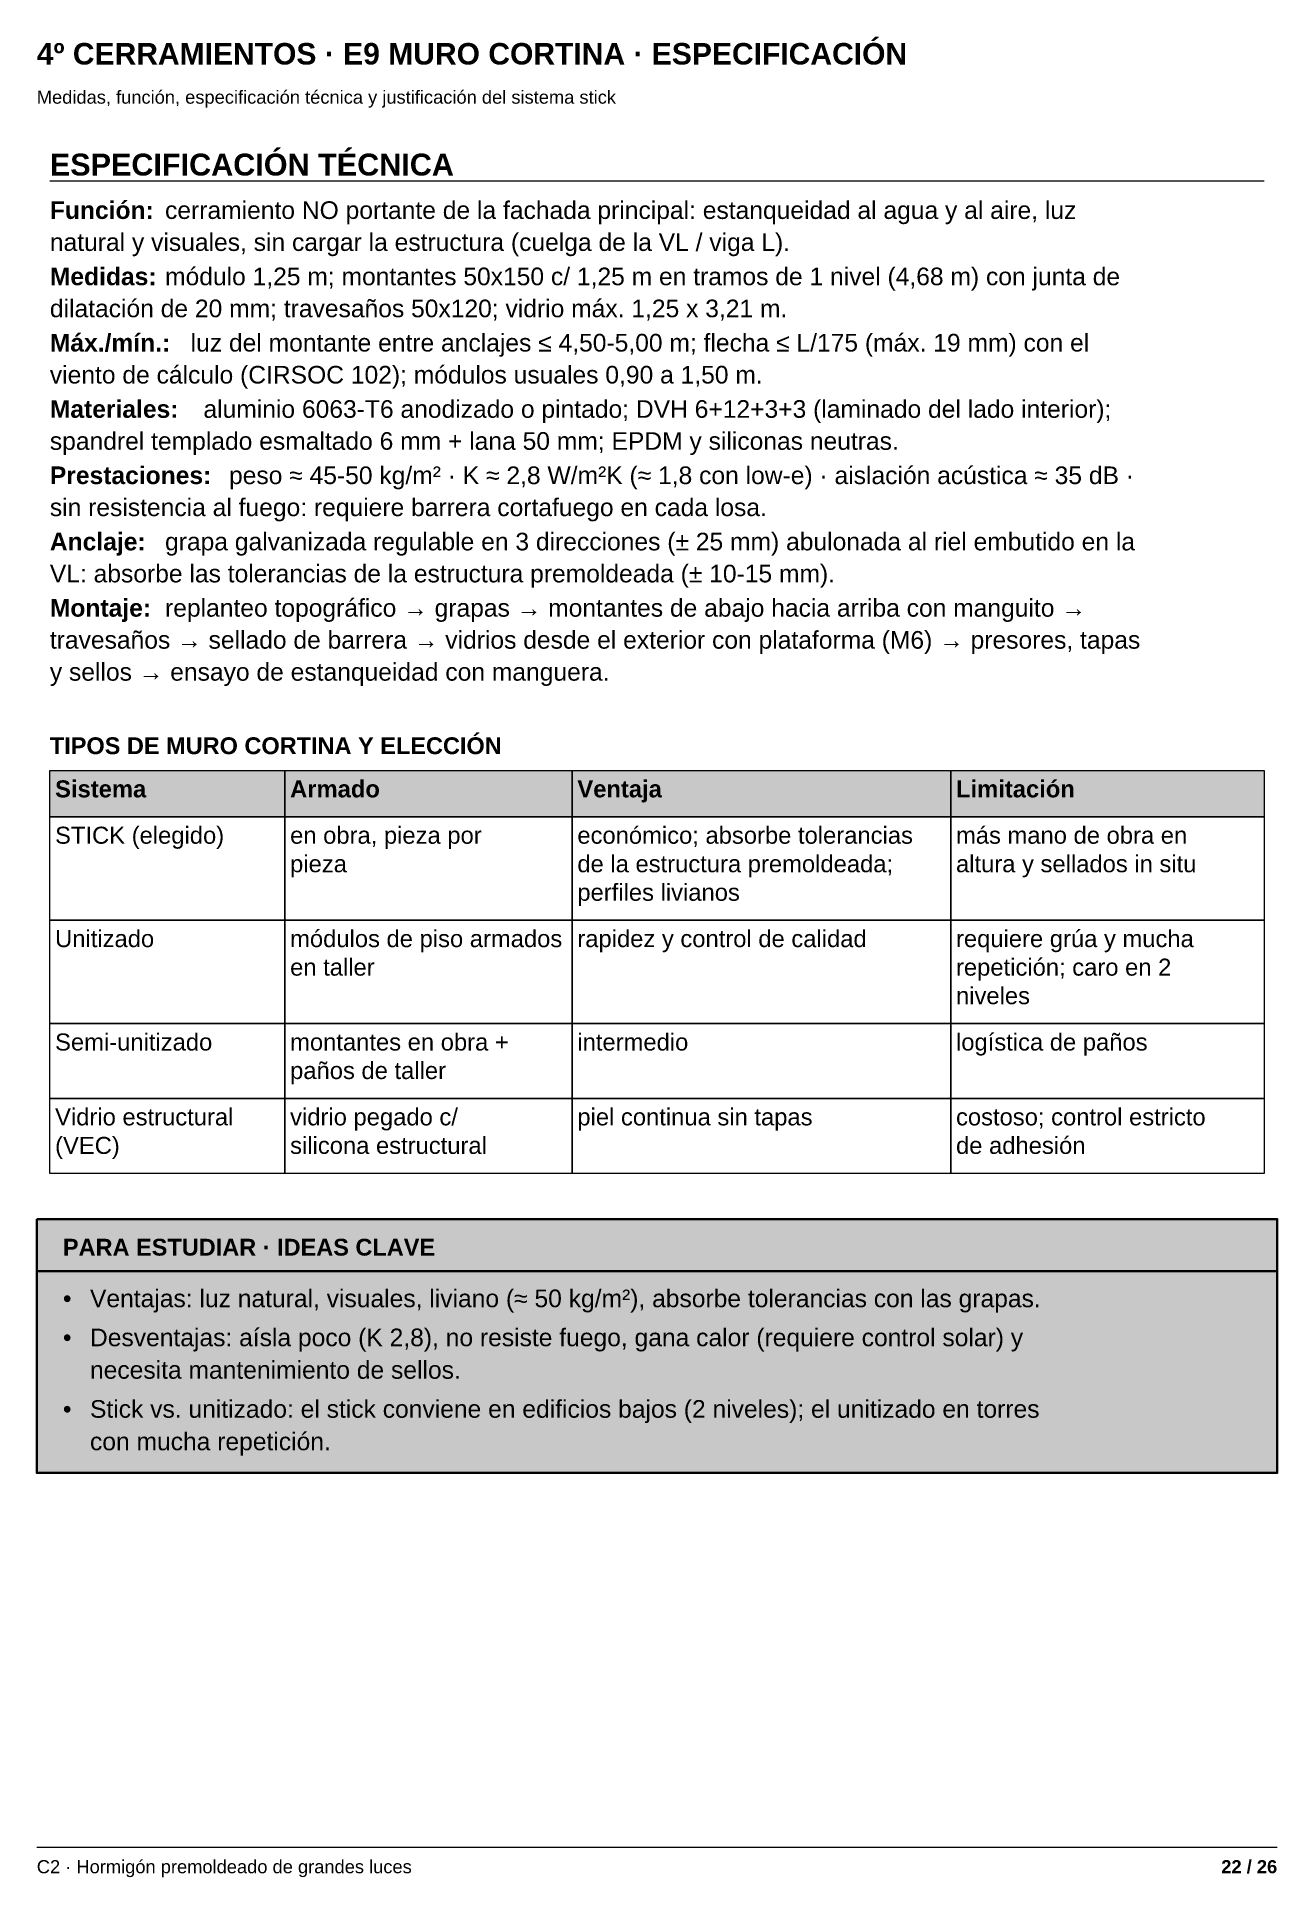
# Model space of a CAD drawing. Header units: millimetres. Extents: x 10 to 200, y 4 to 286.
import ezdxf
from ezdxf.enums import TextEntityAlignment as Align

# ---------------------------------------------------------------- set-up
doc = ezdxf.new("R2010")
doc.units = ezdxf.units.MM
for name, color, linetype in [('ESTUDIO', 7, 'Continuous'), ('ESTUDIO-RELLENO', 9, 'Continuous'), ('LINEAS', 7, 'Continuous'), ('MARCO', 7, 'Continuous'), ('TABLAS', 7, 'Continuous'), ('TABLAS-RELLENO', 9, 'Continuous'), ('TEXTOS', 7, 'Continuous')]:
    doc.layers.add(name, color=color, linetype=linetype)
doc.styles.add('ARIAL', font='arial.ttf')
doc.styles.add('ARIAL-NEGRITA', font='arialbd.ttf')

msp = doc.modelspace()

# ---------------------------------------------------------------- hatches: boundary and pattern name
at = {"layer": 'ESTUDIO-RELLENO', "true_color": 0xfff8dc}
h = msp.add_hatch(color=7, dxfattribs=at)
h.dxf.hatch_style = 1
h.paths.add_polyline_path([(10, 105.187), (200, 105.187), (200, 66.305), (10, 66.305)])
at = {"layer": 'ESTUDIO-RELLENO', "true_color": 0xf3d77a}
h = msp.add_hatch(color=41, dxfattribs=at)
h.dxf.hatch_style = 1
h.paths.add_polyline_path([(10, 105.187), (200, 105.187), (200, 97.187), (10, 97.187)])
at = {"layer": 'TABLAS-RELLENO', "true_color": 0xe2e6ea}
h = msp.add_hatch(color=254, dxfattribs=at)
h.dxf.hatch_style = 1
h.paths.add_polyline_path([(12, 173.885), (48, 173.885), (48, 166.787), (12, 166.787)])
h = msp.add_hatch(color=254, dxfattribs=at)
h.dxf.hatch_style = 1
h.paths.add_polyline_path([(48, 173.885), (92, 173.885), (92, 166.787), (48, 166.787)])
h = msp.add_hatch(color=254, dxfattribs=at)
h.dxf.hatch_style = 1
h.paths.add_polyline_path([(92, 173.885), (150, 173.885), (150, 166.787), (92, 166.787)])
h = msp.add_hatch(color=254, dxfattribs=at)
h.dxf.hatch_style = 1
h.paths.add_polyline_path([(150, 173.885), (198, 173.885), (198, 166.787), (150, 166.787)])

# ---------------------------------------------------------------- linework, layer by layer
at = {"layer": 'ESTUDIO', "color": 42, "lineweight": 35, "true_color": 0xc9a227}
for points in [[(10, 105.187), (200, 105.187), (200, 66.305), (10, 66.305)], [(10, 105.187), (200, 105.187), (200, 97.187), (10, 97.187)]]:
    msp.add_lwpolyline(points, close=True, dxfattribs=at)
at = {"layer": 'LINEAS', "lineweight": 18}
msp.add_lwpolyline([(12, 264.2), (198, 264.2)], dxfattribs=at)
at = {"layer": 'MARCO', "color": 253, "lineweight": 13, "true_color": 0x999999}
msp.add_lwpolyline([(10, 9), (200, 9)], dxfattribs=at)
at = {"layer": 'TABLAS', "lineweight": 13}
for points in [[(12, 173.885), (48, 173.885), (48, 166.787), (12, 166.787)], [(48, 173.885), (92, 173.885), (92, 166.787), (48, 166.787)], [(92, 173.885), (150, 173.885), (150, 166.787), (92, 166.787)], [(150, 173.885), (198, 173.885), (198, 166.787), (150, 166.787)], [(12, 166.787), (48, 166.787), (48, 150.953), (12, 150.953)], [(48, 166.787), (92, 166.787), (92, 150.953), (48, 150.953)], [(92, 166.787), (150, 166.787), (150, 150.953), (92, 150.953)], [(150, 166.787), (198, 166.787), (198, 150.953), (150, 150.953)], [(12, 150.953), (48, 150.953), (48, 135.119), (12, 135.119)], [(48, 150.953), (92, 150.953), (92, 135.119), (48, 135.119)], [(92, 150.953), (150, 150.953), (150, 135.119), (92, 135.119)], [(150, 150.953), (198, 150.953), (198, 135.119), (150, 135.119)], [(12, 135.119), (48, 135.119), (48, 123.653), (12, 123.653)], [(48, 135.119), (92, 135.119), (92, 123.653), (48, 123.653)], [(92, 135.119), (150, 135.119), (150, 123.653), (92, 123.653)], [(150, 135.119), (198, 135.119), (198, 123.653), (150, 123.653)], [(12, 123.653), (48, 123.653), (48, 112.187), (12, 112.187)], [(48, 123.653), (92, 123.653), (92, 112.187), (48, 112.187)], [(92, 123.653), (150, 123.653), (150, 112.187), (92, 112.187)], [(150, 123.653), (198, 123.653), (198, 112.187), (150, 112.187)]]:
    msp.add_lwpolyline(points, close=True, dxfattribs=at)

# ---------------------------------------------------------------- texts
at = {"layer": 'ESTUDIO'}
for s, height, style, p in [('PARA ESTUDIAR · IDEAS CLAVE', 2.5776, 'ARIAL-NEGRITA', (14, 99.587)), ('•', 2.6993, 'ARIAL', (14, 91.687)), ('Ventajas: luz natural, visuales, liviano (≈ 50 kg/m²), absorbe tolerancias con las grapas.', 2.69932, 'ARIAL', (18.147, 91.687)), ('•', 2.6993, 'ARIAL', (14, 85.7106)), ('Desventajas: aísla poco (K 2,8), no resiste fuego, gana calor (requiere control solar) y', 2.69932, 'ARIAL', (18.147, 85.7106)), ('necesita mantenimiento de sellos.', 2.69932, 'ARIAL', (18.147, 80.7342)), ('•', 2.6993, 'ARIAL', (14, 74.7578)), ('Stick vs. unitizado: el stick conviene en edificios bajos (2 niveles); el unitizado en torres', 2.69932, 'ARIAL', (18.147, 74.7578)), ('con mucha repetición.', 2.69932, 'ARIAL', (18.147, 69.7814))]:
    msp.add_text(s, height=height, dxfattribs=dict(at, style=style)).set_placement(p)
at = {"layer": 'MARCO', "color": 251, "true_color": 0x666666, "style": 'ARIAL'}
msp.add_text('C2 · Hormigón premoldeado de grandes luces', height=2.0048, dxfattribs=at).set_placement((10, 5))
at = {"layer": 'MARCO', "color": 250, "true_color": 0x444444, "style": 'ARIAL-NEGRITA'}
msp.add_text('22 / 26', height=2.0048, dxfattribs=at).set_placement((200, 5), align=Align.RIGHT)
at = {"layer": 'TABLAS'}
for s, style, p in [('Sistema', 'ARIAL-NEGRITA', (12.8, 169.763)), ('Armado', 'ARIAL-NEGRITA', (48.8, 169.763)), ('Ventaja', 'ARIAL-NEGRITA', (92.8, 169.763)), ('Limitación', 'ARIAL-NEGRITA', (150.8, 169.763)), ('STICK (elegido)', 'ARIAL', (12.8, 162.665)), ('en obra, pieza por', 'ARIAL', (48.8, 162.665)), ('económico; absorbe tolerancias', 'ARIAL', (92.8, 162.665)), ('más mano de obra en', 'ARIAL', (150.8, 162.665)), ('pieza', 'ARIAL', (48.8, 158.297)), ('de la estructura premoldeada;', 'ARIAL', (92.8, 158.297)), ('altura y sellados in situ', 'ARIAL', (150.8, 158.297)), ('perfiles livianos', 'ARIAL', (92.8, 153.929)), ('Unitizado', 'ARIAL', (12.8, 146.831)), ('módulos de piso armados', 'ARIAL', (48.8, 146.831)), ('rapidez y control de calidad', 'ARIAL', (92.8, 146.831)), ('requiere grúa y mucha', 'ARIAL', (150.8, 146.831)), ('en taller', 'ARIAL', (48.8, 142.463)), ('repetición; caro en 2', 'ARIAL', (150.8, 142.463)), ('niveles', 'ARIAL', (150.8, 138.095)), ('Semi-unitizado', 'ARIAL', (12.8, 130.997)), ('montantes en obra +', 'ARIAL', (48.8, 130.997)), ('intermedio', 'ARIAL', (92.8, 130.997)), ('logística de paños', 'ARIAL', (150.8, 130.997)), ('paños de taller', 'ARIAL', (48.8, 126.629)), ('Vidrio estructural', 'ARIAL', (12.8, 119.531)), ('vidrio pegado c/', 'ARIAL', (48.8, 119.531)), ('piel continua sin tapas', 'ARIAL', (92.8, 119.531)), ('costoso; control estricto', 'ARIAL', (150.8, 119.531)), ('(VEC)', 'ARIAL', (12.8, 115.163)), ('silicona estructural', 'ARIAL', (48.8, 115.163)), ('de adhesión', 'ARIAL', (150.8, 115.163))]:
    msp.add_text(s, height=2.60624, dxfattribs=dict(at, style=style)).set_placement(p)
at = {"layer": 'TEXTOS'}
for s, height, style, p in [('4º CERRAMIENTOS · E9 MURO CORTINA · ESPECIFICACIÓN', 3.2936, 'ARIAL-NEGRITA', (10, 282)), ('ESPECIFICACIÓN TÉCNICA', 3.35088, 'ARIAL-NEGRITA', (12, 265)), ('Función:', 2.69932, 'ARIAL-NEGRITA', (12, 258.35)), ('cerramiento NO portante de la fachada principal: estanqueidad al agua y al aire, luz', 2.69932, 'ARIAL', (29.6436, 258.35)), ('natural y visuales, sin cargar la estructura (cuelga de la VL / viga L).', 2.69932, 'ARIAL', (12, 253.449)), ('Medidas:', 2.69932, 'ARIAL-NEGRITA', (12, 248.198)), ('módulo 1,25 m; montantes 50x150 c/ 1,25 m en tramos de 1 nivel (4,68 m) con junta de', 2.69932, 'ARIAL', (29.6436, 248.198)), ('dilatación de 20 mm; travesaños 50x120; vidrio máx. 1,25 x 3,21 m.', 2.69932, 'ARIAL', (12, 243.297)), ('Máx./mín.:', 2.69932, 'ARIAL-NEGRITA', (12, 238.046)), ('luz del montante entre anclajes ≤ 4,50-5,00 m; flecha ≤ L/175 (máx. 19 mm) con el', 2.69932, 'ARIAL', (33.5644, 238.046)), ('viento de cálculo (CIRSOC 102); módulos usuales 0,90 a 1,50 m.', 2.69932, 'ARIAL', (12, 233.145)), ('Materiales:', 2.69932, 'ARIAL-NEGRITA', (12, 227.894)), ('aluminio 6063-T6 anodizado o pintado; DVH 6+12+3+3 (laminado del lado interior);', 2.69932, 'ARIAL', (35.5248, 227.894)), ('spandrel templado esmaltado 6 mm + lana 50 mm; EPDM y siliconas neutras.', 2.69932, 'ARIAL', (12, 222.993)), ('Prestaciones:', 2.69932, 'ARIAL-NEGRITA', (12, 217.742)), ('peso ≈ 45-50 kg/m² · K ≈ 2,8 W/m²K (≈ 1,8 con low-e) · aislación acústica ≈ 35 dB ·', 2.69932, 'ARIAL', (39.4456, 217.742)), ('sin resistencia al fuego: requiere barrera cortafuego en cada losa.', 2.69932, 'ARIAL', (12, 212.841)), ('Anclaje:', 2.69932, 'ARIAL-NEGRITA', (12, 207.59)), ('grapa galvanizada regulable en 3 direcciones (± 25 mm) abulonada al riel embutido en la', 2.69932, 'ARIAL', (29.6436, 207.59)), ('VL: absorbe las tolerancias de la estructura premoldeada (± 10-15 mm).', 2.69932, 'ARIAL', (12, 202.689)), ('Montaje:', 2.69932, 'ARIAL-NEGRITA', (12, 197.438)), ('replanteo topográfico → grapas → montantes de abajo hacia arriba con manguito →', 2.69932, 'ARIAL', (29.6436, 197.438)), ('travesaños → sellado de barrera → vidrios desde el exterior con plataforma (M6) → presores, tapas', 2.69932, 'ARIAL', (12, 192.537)), ('y sellos → ensayo de estanqueidad con manguera.', 2.69932, 'ARIAL', (12, 187.636)), ('TIPOS DE MURO CORTINA Y ELECCIÓN', 2.5776, 'ARIAL-NEGRITA', (12, 176.385))]:
    msp.add_text(s, height=height, dxfattribs=dict(at, style=style)).set_placement(p)
at = {"layer": 'TEXTOS', "color": 250, "true_color": 0x333333, "style": 'ARIAL'}
msp.add_text('Medidas, función, especificación técnica y justificación del sistema stick', height=2.0048, dxfattribs=at).set_placement((10, 276))

doc.saveas('drawing.dxf')
